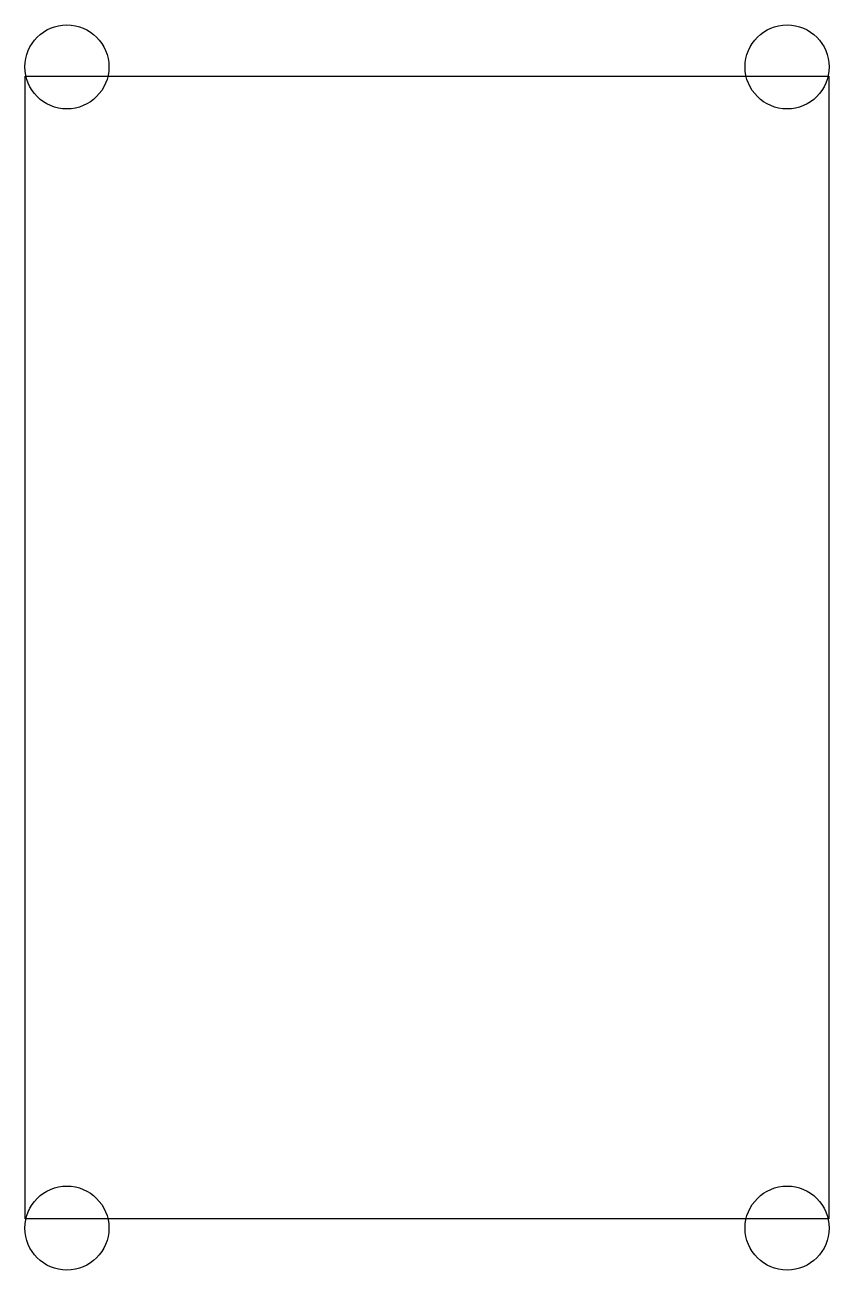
# Model space of a CAD drawing. Header units: millimetres. Extents: x -29.2 to 29.2, y -45.2 to 45.2.
import ezdxf

# ---------------------------------------------------------------- set-up
doc = ezdxf.new("R2010")
doc.units = ezdxf.units.MM
doc.layers.get('0').update_dxf_attribs({"linetype": 'CONTINUOUS'})

msp = doc.modelspace()

# ---------------------------------------------------------------- linework, layer by layer
for p, q in [((-29.18, -41.47), (-29.18, 41.47)), ((-29.123, 41.47), (29.123, 41.47)), ((29.18, 41.47), (29.18, -41.47)), ((29.123, -41.47), (-29.123, -41.47))]:
    msp.add_line(p, q)
for centre in [(-26.15, 42.15), (26.15, 42.15), (-26.15, -42.15), (26.15, -42.15)]:
    msp.add_circle(centre, 3.05)

doc.saveas('drawing.dxf')
